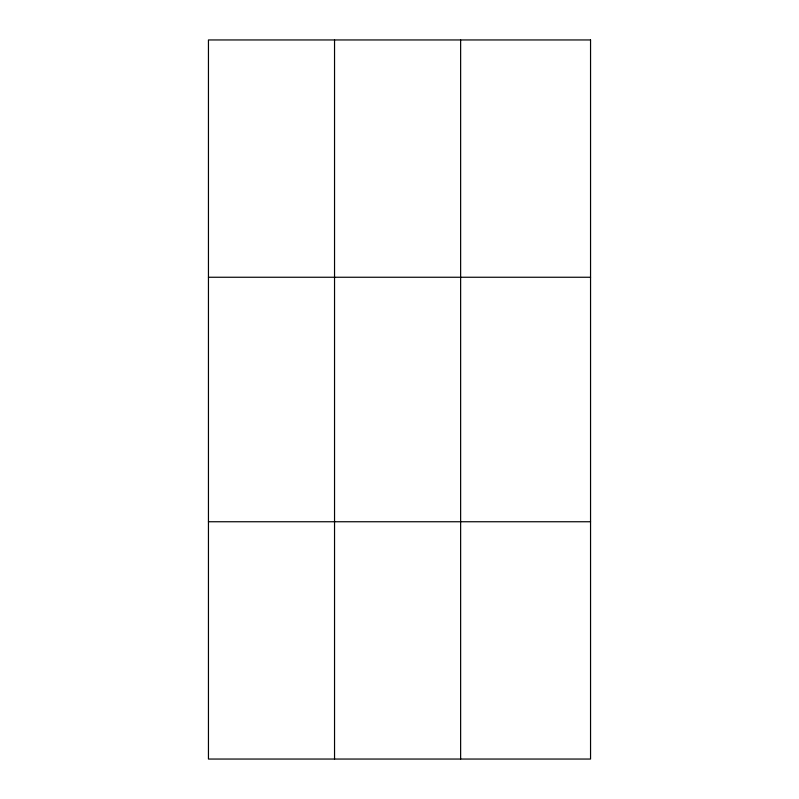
<?xml version="1.0" encoding="UTF-8"?>
<svg xmlns="http://www.w3.org/2000/svg" width="799" height="799" viewBox="0 0 799 799"><rect width="100%" height="100%" fill="white"/><g stroke="black" fill="none" stroke-linecap="round" stroke-linejoin="round"><path stroke-width="1.2" d="M334.541 39.95L334.541 759.05M460.633 39.95L460.633 759.05M208.449 277.253L590.551 277.253M208.449 521.747L590.551 521.747M590.551 39.95L590.551 759.05L208.449 759.05L208.449 39.95L590.551 39.95"/></g></svg>
